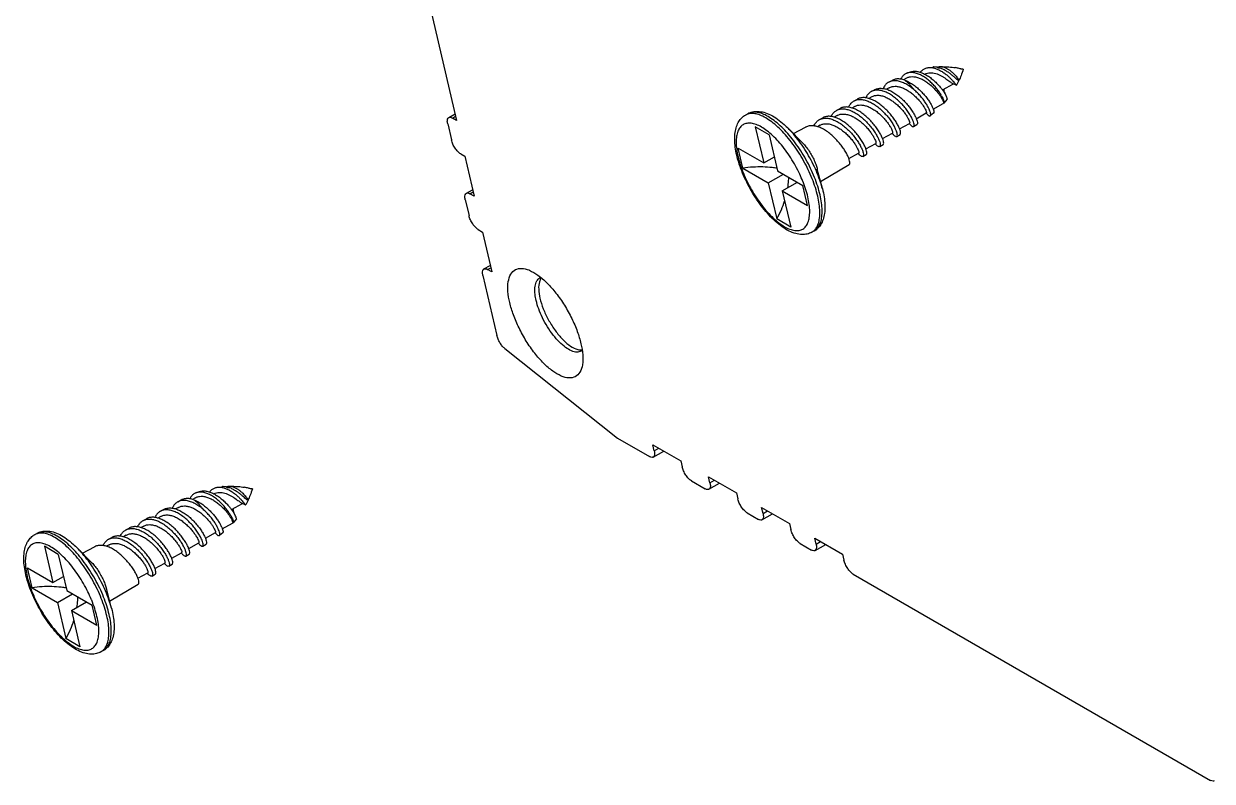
# Model space of a CAD drawing. Header units: millimetres. Extents: x 2693 to 3287, y 268 to 688.
# Drawn here: x 3000.53 to 3049.95, y 449.72 to 481.23 of the extents above; entities that cross this region are included whole.
import ezdxf

# ---------------------------------------------------------------- set-up
doc = ezdxf.new("R2010")
doc.units = ezdxf.units.MM
doc.layers.add('02___PRT_ALL_AXES', color=7, linetype='Continuous')

msp = doc.modelspace()

# ---------------------------------------------------------------- linework, layer by layer
at = {"color": 7, "linetype": 'Continuous'}
for p, q in [((3016.565, 485.653), (3018.528, 477.205)), ((3037.236, 478.968), (3037.108, 478.896)), ((3039.337, 478.914), (3039.307, 478.939)), ((3039.324, 478.925), (3039.338, 478.916)), ((3039.348, 478.906), (3039.337, 478.914)), ((3039.374, 478.943), (3039.414, 478.876)), ((3039.598, 479.336), (3039.538, 479.34)), ((3036.524, 478.565), (3036.409, 478.5)), ((3038.732, 478.475), (3038.827, 478.336)), ((3038.733, 478.476), (3039.189, 478.734)), ((3039.317, 478.672), (3039.323, 478.673)), ((3035.796, 478.19), (3035.672, 478.12)), ((3038.349, 477.678), (3038.769, 477.915)), ((3038.781, 477.929), (3038.774, 477.92)), ((3038.836, 478.32), (3038.826, 478.358)), ((3038.882, 478.24), (3038.827, 478.336)), ((3018.204, 477.326), (3018.466, 477.474)), ((3034.357, 477.412), (3034.235, 477.343)), ((3035.084, 477.787), (3034.971, 477.723)), ((3037.646, 477.279), (3038.063, 477.516)), ((3018.16, 477.059), (3018.315, 476.395)), ((3018.354, 477.306), (3018.488, 477.381)), ((3018.528, 477.205), (3018.354, 477.306)), ((3033.645, 477.009), (3033.534, 476.946)), ((3036.952, 476.851), (3037.367, 477.085)), ((3037.351, 477.076), (3037.368, 477.059)), ((3037.368, 477.059), (3037.387, 477.038)), ((3036.243, 476.449), (3036.654, 476.682)), ((3036.639, 476.673), (3036.657, 476.655)), ((3036.657, 476.655), (3036.679, 476.631)), ((3035.55, 476.02), (3035.958, 476.252)), ((3035.938, 476.24), (3035.942, 476.237)), ((3035.942, 476.237), (3035.959, 476.217)), ((3018.701, 475.813), (3018.875, 475.713)), ((3018.875, 475.713), (3019.261, 474.055)), ((3030.199, 475.686), (3030.18, 475.763)), ((3034.841, 475.619), (3035.246, 475.849)), ((3035.226, 475.837), (3035.23, 475.834)), ((3035.231, 475.832), (3035.251, 475.81)), ((3018.937, 474.176), (3019.198, 474.324)), ((3019.087, 474.155), (3019.22, 474.231)), ((3019.261, 474.055), (3019.087, 474.155)), ((3033.74, 474.373), (3033.739, 474.375)), ((3033.74, 474.373), (3033.763, 474.278)), ((3018.893, 473.908), (3019.047, 473.245)), ((3019.433, 472.663), (3019.607, 472.563)), ((3019.607, 472.563), (3019.993, 470.904)), ((3033.399, 472.611), (3033.472, 472.661)), ((3019.669, 471.026), (3019.93, 471.174)), ((3019.819, 471.005), (3019.952, 471.08)), ((3019.993, 470.904), (3019.819, 471.005)), ((3019.625, 470.758), (3020.205, 468.261)), ((3021.993, 470.653), (3022.032, 470.672)), ((3021.839, 469.717), (3021.826, 469.779)), ((3020.537, 467.716), (3025.218, 463.992)), ((3023.752, 467.631), (3023.717, 467.607)), ((3025.218, 463.992), (3026.555, 463.22)), ((3026.691, 463.716), (3027.852, 463.046)), ((3026.749, 463.467), (3026.691, 463.716)), ((3026.749, 463.467), (3026.937, 463.574)), ((3026.705, 463.199), (3027.15, 463.451)), ((3027.852, 463.046), (3027.91, 462.797)), ((3028.296, 462.215), (3028.874, 461.881)), ((3029.01, 462.377), (3030.171, 461.707)), ((3029.068, 462.128), (3029.01, 462.377)), ((3029.024, 461.861), (3029.469, 462.112)), ((3029.068, 462.128), (3029.256, 462.235)), ((3010.038, 461.878), (3009.977, 461.882)), ((3030.171, 461.707), (3030.229, 461.458)), ((3006.963, 461.107), (3006.848, 461.042)), ((3007.675, 461.51), (3007.547, 461.438)), ((3009.172, 461.018), (3009.628, 461.276)), ((3009.776, 461.456), (3009.746, 461.481)), ((3009.757, 461.214), (3009.762, 461.215)), ((3009.763, 461.467), (3009.777, 461.458)), ((3009.787, 461.448), (3009.776, 461.456)), ((3009.813, 461.485), (3009.853, 461.418)), ((3031.216, 461.103), (3032.376, 460.433)), ((3031.273, 460.855), (3031.216, 461.103)), ((3006.236, 460.732), (3006.112, 460.662)), ((3009.171, 461.018), (3009.266, 460.879)), ((3009.275, 460.862), (3009.265, 460.9)), ((3009.321, 460.782), (3009.266, 460.879)), ((3030.615, 460.876), (3031.08, 460.608)), ((3031.229, 460.587), (3031.674, 460.839)), ((3031.273, 460.855), (3031.462, 460.961)), ((3005.523, 460.329), (3005.41, 460.265)), ((3008.788, 460.22), (3009.208, 460.457)), ((3009.22, 460.471), (3009.213, 460.462)), ((3032.376, 460.433), (3032.434, 460.185)), ((3004.796, 459.954), (3004.674, 459.885)), ((3007.391, 459.393), (3007.806, 459.627)), ((3007.79, 459.618), (3007.807, 459.601)), ((3008.085, 459.822), (3008.502, 460.058)), ((3033.421, 459.83), (3034.582, 459.16)), ((3033.479, 459.581), (3033.421, 459.83)), ((3033.479, 459.581), (3033.667, 459.688)), ((3004.084, 459.551), (3003.973, 459.488)), ((3006.683, 458.992), (3007.094, 459.224)), ((3007.078, 459.215), (3007.096, 459.197)), ((3007.096, 459.197), (3007.118, 459.173)), ((3007.807, 459.601), (3007.826, 459.58)), ((3032.821, 459.603), (3033.285, 459.334)), ((3033.435, 459.314), (3033.88, 459.565)), ((3034.582, 459.16), (3034.64, 458.911)), ((3005.989, 458.563), (3006.397, 458.794)), ((3006.378, 458.782), (3006.381, 458.779)), ((3006.381, 458.779), (3006.399, 458.759)), ((3000.638, 458.228), (3000.62, 458.305)), ((3005.28, 458.161), (3005.685, 458.391)), ((3005.666, 458.379), (3005.669, 458.376)), ((3005.67, 458.374), (3005.69, 458.352)), ((3035.026, 458.329), (3049.885, 449.751)), ((3004.179, 456.915), (3004.179, 456.917)), ((3004.179, 456.915), (3004.202, 456.82)), ((3003.838, 455.153), (3003.911, 455.203))]:
    msp.add_line(p, q, dxfattribs=at)
for points in [[(3038.826, 478.358), (3038.81, 478.445), (3038.803, 478.516)], [(3039.161, 478.746), (3039.23, 478.717), (3039.317, 478.672)], [(3038.051, 477.509), (3038.082, 477.478), (3038.094, 477.465)], [(3009.6, 461.288), (3009.669, 461.259), (3009.757, 461.214)], [(3009.265, 460.9), (3009.249, 460.987), (3009.243, 461.058)], [(3008.491, 460.051), (3008.521, 460.02), (3008.533, 460.007)]]:
    msp.add_lwpolyline(points, dxfattribs=at)
for points, start_tangent, end_tangent in [([(3037.824, 479.206), (3037.87, 479.264), (3037.965, 479.343), (3038.078, 479.392), (3038.134, 479.404)], (0.560449, 0.828189), (0.989424, 0.14505)), ([(3038.134, 479.404), (3038.204, 479.409), (3038.338, 479.397), (3038.476, 479.358), (3038.617, 479.295), (3038.755, 479.213), (3038.882, 479.12), (3038.995, 479.023), (3039.095, 478.925), (3039.176, 478.837), (3039.238, 478.764)], (0.989424, 0.14505), (0.635256, -0.772302)), ([(3038.511, 479.418), (3038.381, 479.43), (3038.331, 479.428)], (-0.982152, 0.188091), (-0.995437, -0.095417)), ([(3038.51, 479.419), (3038.594, 479.442), (3038.637, 479.445)], (0.918222, 0.396066), (0.999861, 0.016653)), ([(3039.307, 478.939), (3039.291, 478.953), (3039.217, 479.017), (3039.128, 479.092), (3039.024, 479.172), (3038.905, 479.252), (3038.777, 479.324), (3038.645, 479.38), (3038.512, 479.417), (3038.511, 479.418)], (-0.758817, 0.651304), (-0.982152, 0.188091)), ([(3038.637, 479.445), (3038.697, 479.442), (3038.804, 479.417), (3038.91, 479.371), (3039.015, 479.308), (3039.113, 479.233), (3039.199, 479.155), (3039.272, 479.076), (3039.331, 479.004), (3039.374, 478.943)], (0.999861, 0.016653), (0.552312, -0.833638)), ([(3039.538, 479.338), (3039.5, 479.347), (3039.432, 479.365), (3039.355, 479.386), (3039.275, 479.402)], (-0.983169, 0.182697), (-0.988026, 0.154285)), ([(3037.165, 478.881), (3036.999, 478.924), (3036.843, 478.931), (3036.699, 478.9), (3036.641, 478.873)], (-0.942685, 0.333684), (-0.87943, -0.476028)), ([(3037.251, 479.169), (3037.199, 479.144), (3037.092, 479.062), (3037.007, 478.946), (3036.996, 478.925)], (-0.931243, -0.364398), (-0.450949, -0.89255)), ([(3037.165, 478.881), (3037.328, 478.809), (3037.492, 478.711), (3037.653, 478.59), (3037.805, 478.454), (3037.945, 478.307), (3038.07, 478.156), (3038.176, 478.007), (3038.261, 477.868), (3038.323, 477.745), (3038.363, 477.642), (3038.38, 477.565), (3038.376, 477.518), (3038.368, 477.508)], (0.942685, -0.333684), (-0.795122, -0.60645)), ([(3037.165, 478.881), (3037.262, 478.806), (3037.359, 478.715), (3037.456, 478.607), (3037.549, 478.487)], (0.826377, -0.563118), (0.58545, -0.810709)), ([(3037.236, 478.968), (3037.276, 478.988), (3037.402, 479.024), (3037.542, 479.026), (3037.692, 478.996), (3037.847, 478.937), (3038.002, 478.852), (3038.153, 478.747), (3038.295, 478.627), (3038.423, 478.499), (3038.535, 478.369), (3038.628, 478.245), (3038.7, 478.134), (3038.749, 478.04), (3038.775, 477.971), (3038.781, 477.929)], (0.870017, 0.493022), (-0.427559, -0.903987)), ([(3038.7, 478.227), (3038.619, 478.36), (3038.516, 478.502), (3038.393, 478.647), (3038.254, 478.789), (3038.103, 478.919), (3037.943, 479.03), (3037.781, 479.118), (3037.62, 479.176), (3037.467, 479.201), (3037.325, 479.191), (3037.251, 479.169)], (-0.487231, 0.873273), (-0.931243, -0.364398)), ([(3037.406, 479.226), (3037.456, 479.24), (3037.597, 479.253), (3037.75, 479.23), (3037.91, 479.175), (3038.072, 479.092), (3038.231, 478.985), (3038.382, 478.862), (3038.52, 478.727), (3038.642, 478.59), (3038.732, 478.475)], (0.945029, 0.326988), (0.592446, -0.80561)), ([(3038.001, 479.133), (3038.059, 479.16), (3038.165, 479.187), (3038.278, 479.19), (3038.394, 479.173), (3038.511, 479.138), (3038.625, 479.091), (3038.733, 479.034), (3038.832, 478.973), (3038.921, 478.912), (3038.998, 478.856), (3039.063, 478.808), (3039.116, 478.771), (3039.157, 478.748), (3039.161, 478.746)], (0.870454, 0.49225), (0.92182, -0.387619)), ([(3039.338, 478.916), (3039.379, 478.89), (3039.414, 478.876)], (0.826289, -0.563246), (0.975797, -0.21868)), ([(3039.414, 478.876), (3039.397, 478.876), (3039.375, 478.887), (3039.348, 478.906)], (-0.964245, -0.265011), (-0.793056, 0.609149)), ([(3039.598, 479.336), (3039.556, 479.335), (3039.538, 479.338)], (-0.982318, -0.18722), (-0.983169, 0.182697)), ([(3035.776, 478.406), (3035.683, 478.34), (3035.588, 478.225), (3035.545, 478.146)], (-0.879231, -0.476396), (-0.415498, -0.909594)), ([(3037.533, 476.953), (3037.543, 476.961), (3037.556, 477.01), (3037.543, 477.092), (3037.505, 477.204), (3037.441, 477.34), (3037.352, 477.493), (3037.238, 477.656), (3037.104, 477.821), (3036.952, 477.981), (3036.787, 478.128), (3036.613, 478.255), (3036.437, 478.357), (3036.262, 478.427), (3036.095, 478.462), (3035.94, 478.46), (3035.801, 478.419), (3035.776, 478.406)], (0.894738, 0.446592), (-0.879231, -0.476396)), ([(3035.919, 478.483), (3035.929, 478.488), (3036.061, 478.533), (3036.21, 478.541), (3036.372, 478.514), (3036.541, 478.452), (3036.713, 478.36), (3036.883, 478.242), (3037.046, 478.104), (3037.198, 477.951), (3037.335, 477.791), (3037.453, 477.631), (3037.549, 477.478), (3037.622, 477.339), (3037.67, 477.22), (3037.693, 477.126), (3037.692, 477.062), (3037.674, 477.035)], (0.87943, 0.476028), (-0.819654, -0.572858)), ([(3036.501, 478.798), (3036.44, 478.759), (3036.339, 478.655), (3036.268, 478.532)], (-0.879691, -0.475547), (-0.405929, -0.913905)), ([(3037.549, 478.487), (3037.38, 478.618), (3037.205, 478.725), (3037.032, 478.803), (3036.864, 478.848), (3036.706, 478.856), (3036.564, 478.826), (3036.501, 478.798)], (-0.760996, 0.648756), (-0.879691, -0.475547)), ([(3036.524, 478.565), (3036.639, 478.611), (3036.773, 478.626), (3036.919, 478.609), (3037.071, 478.562), (3037.226, 478.487), (3037.378, 478.39), (3037.524, 478.276), (3037.658, 478.151), (3037.777, 478.022), (3037.878, 477.896), (3037.958, 477.778), (3038.017, 477.677), (3038.054, 477.596), (3038.069, 477.541), (3038.064, 477.516), (3038.063, 477.516)], (0.87047, 0.492222), (-0.917769, -0.397114)), ([(3038.227, 477.396), (3038.238, 477.407), (3038.246, 477.457), (3038.232, 477.535), (3038.196, 477.639), (3038.138, 477.762), (3038.057, 477.901), (3037.955, 478.05), (3037.835, 478.201), (3037.698, 478.349), (3037.549, 478.487)], (0.80505, 0.593207), (-0.760996, 0.648756)), ([(3039.238, 478.764), (3039.283, 478.708), (3039.311, 478.677), (3039.318, 478.673)], (0.635256, -0.772302), (0.936008, -0.351978)), ([(3034.828, 477.756), (3034.867, 477.829), (3034.958, 477.944), (3035.062, 478.02)], (0.411099, 0.911591), (0.879368, 0.476142)), ([(3035.062, 478.02), (3035.071, 478.025), (3035.207, 478.07), (3035.359, 478.078), (3035.522, 478.049), (3035.692, 477.986), (3035.868, 477.891), (3036.042, 477.768), (3036.206, 477.628), (3036.359, 477.473), (3036.499, 477.308), (3036.619, 477.143), (3036.714, 476.988)], (0.879368, 0.476142), (0.49179, -0.870714)), ([(3036.851, 477.067), (3036.754, 477.223), (3036.636, 477.386), (3036.497, 477.549), (3036.343, 477.705), (3036.178, 477.846), (3036.006, 477.967), (3035.832, 478.061), (3035.66, 478.124), (3035.497, 478.153), (3035.346, 478.146), (3035.212, 478.101), (3035.201, 478.095)], (-0.492524, 0.870299), (-0.879406, -0.476073)), ([(3035.796, 478.19), (3035.818, 478.202), (3035.945, 478.243), (3036.086, 478.25), (3036.239, 478.223), (3036.397, 478.165), (3036.557, 478.08), (3036.712, 477.972), (3036.859, 477.849), (3036.994, 477.715), (3037.111, 477.58), (3037.209, 477.449), (3037.285, 477.329), (3037.338, 477.228), (3037.367, 477.151), (3037.374, 477.101), (3037.365, 477.086)], (0.869894, 0.493238), (-0.746242, -0.665675)), ([(3038.7, 478.227), (3038.75, 478.13), (3038.784, 478.046), (3038.801, 477.981), (3038.803, 477.937), (3038.796, 477.92)], (0.487231, -0.873273), (-0.644658, -0.764471)), ([(3038.796, 477.92), (3038.791, 477.916), (3038.774, 477.915)], (-0.644658, -0.764471), (-0.973463, 0.228843)), ([(3038.935, 478.084), (3038.936, 478.106), (3038.92, 478.157), (3038.884, 478.236), (3038.882, 478.24)], (0.661153, 0.750251), (-0.454041, 0.890981)), ([(3030.18, 475.763), (3030.119, 476.094), (3030.095, 476.41), (3030.112, 476.702), (3030.172, 476.957), (3030.27, 477.163), (3030.395, 477.318), (3030.545, 477.43)], (-0.226388, 0.974037), (0.870327, 0.492475)), ([(3030.644, 477.472), (3030.545, 477.43)], (-0.955873, -0.293779), (-0.870882, -0.491491)), ([(3030.641, 477.484), (3030.832, 477.56), (3031.054, 477.582), (3031.31, 477.543), (3031.588, 477.434), (3031.872, 477.262), (3032.151, 477.038), (3032.328, 476.869)], (0.870327, 0.492475), (0.701582, -0.712588)), ([(3033.645, 474.109), (3033.547, 474.466), (3033.414, 474.835), (3033.25, 475.209), (3033.059, 475.58), (3032.844, 475.938), (3032.612, 476.277), (3032.365, 476.588), (3032.112, 476.865), (3031.856, 477.102), (3031.604, 477.292), (3031.361, 477.432), (3031.132, 477.519), (3030.924, 477.551), (3030.74, 477.527), (3030.641, 477.484)], (-0.226388, 0.974037), (-0.870882, -0.491491)), ([(3033.549, 474.055), (3033.45, 474.411), (3033.318, 474.78), (3033.154, 475.155), (3032.962, 475.525), (3032.748, 475.884), (3032.515, 476.223), (3032.269, 476.534), (3032.015, 476.811), (3031.759, 477.047), (3031.507, 477.237), (3031.264, 477.378), (3031.036, 477.465), (3030.828, 477.496), (3030.644, 477.472)], (-0.226388, 0.974037), (-0.955873, -0.293779)), ([(3034.105, 477.369), (3034.14, 477.435), (3034.232, 477.551), (3034.336, 477.628)], (0.420099, 0.907478), (0.879346, 0.476182)), ([(3034.336, 477.628), (3034.346, 477.633), (3034.483, 477.679), (3034.638, 477.686), (3034.802, 477.656), (3034.974, 477.592), (3035.152, 477.494), (3035.328, 477.37), (3035.494, 477.227), (3035.648, 477.069), (3035.789, 476.902), (3035.91, 476.734), (3036.006, 476.577)], (0.879346, 0.476182), (0.488031, -0.872827)), ([(3034.357, 477.412), (3034.36, 477.414), (3034.487, 477.461), (3034.63, 477.473), (3034.784, 477.449), (3034.946, 477.393), (3035.11, 477.308), (3035.27, 477.199), (3035.423, 477.072), (3035.563, 476.934), (3035.686, 476.792), (3035.789, 476.654), (3035.869, 476.527), (3035.926, 476.418), (3035.959, 476.332), (3035.968, 476.275), (3035.958, 476.252)], (0.870206, 0.492688), (-0.786576, -0.617493)), ([(3036.146, 476.658), (3036.049, 476.815), (3035.929, 476.982), (3035.788, 477.149), (3035.634, 477.306), (3035.468, 477.449), (3035.292, 477.573), (3035.115, 477.67), (3034.943, 477.734), (3034.779, 477.763), (3034.625, 477.756), (3034.489, 477.71), (3034.479, 477.705)], (-0.488764, 0.872416), (-0.879363, -0.476151)), ([(3035.084, 477.787), (3035.202, 477.834), (3035.34, 477.848), (3035.489, 477.829), (3035.646, 477.779), (3035.804, 477.701), (3035.961, 477.599), (3036.11, 477.48), (3036.247, 477.349), (3036.369, 477.214), (3036.472, 477.082), (3036.553, 476.959), (3036.613, 476.852), (3036.649, 476.768), (3036.662, 476.71), (3036.655, 476.683), (3036.654, 476.682)], (0.870468, 0.492224), (-0.907379, -0.420314)), ([(3038.094, 477.465), (3038.11, 477.448), (3038.167, 477.402), (3038.211, 477.388), (3038.227, 477.396)], (0.679958, -0.733251), (0.80505, 0.593207)), ([(3018.16, 477.059), (3018.146, 477.204), (3018.177, 477.303), (3018.205, 477.325)], (-0.226388, 0.974037), (0.877852, 0.478932)), ([(3018.205, 477.325), (3018.251, 477.338), (3018.354, 477.306)], (0.877852, 0.478932), (0.866025, -0.5)), ([(3032.899, 474.746), (3032.761, 475.053), (3032.577, 475.399), (3032.372, 475.731), (3032.15, 476.043), (3031.916, 476.325), (3031.677, 476.571), (3031.437, 476.774), (3031.205, 476.931), (3030.983, 477.037), (3030.78, 477.088), (3030.598, 477.085), (3030.444, 477.028), (3030.32, 476.916), (3030.229, 476.754), (3030.175, 476.546), (3030.157, 476.295), (3030.178, 476.01), (3030.235, 475.696)], (-0.384715, 0.923036), (0.226388, -0.974037)), ([(3034.74, 475.841), (3034.642, 476.004), (3034.519, 476.176), (3034.376, 476.349), (3034.219, 476.511), (3034.05, 476.658), (3033.87, 476.787), (3033.689, 476.887), (3033.514, 476.954), (3033.346, 476.985), (3033.189, 476.979), (3033.05, 476.932), (3033.039, 476.927)], (-0.481558, 0.876414), (-0.879336, -0.476203)), ([(3033.388, 476.979), (3033.424, 477.047), (3033.517, 477.165), (3033.622, 477.242)], (0.415601, 0.909547), (0.879341, 0.476193)), ([(3033.622, 477.242), (3033.632, 477.247), (3033.771, 477.293), (3033.926, 477.3), (3034.092, 477.269), (3034.266, 477.204), (3034.446, 477.105), (3034.624, 476.978), (3034.791, 476.833), (3034.947, 476.673), (3035.089, 476.502), (3035.211, 476.332), (3035.309, 476.172)], (0.879341, 0.476193), (0.484427, -0.874832)), ([(3033.645, 477.009), (3033.765, 477.056), (3033.906, 477.07), (3034.059, 477.05), (3034.22, 476.996), (3034.383, 476.914), (3034.543, 476.808), (3034.696, 476.683), (3034.836, 476.546), (3034.961, 476.406), (3035.066, 476.267), (3035.149, 476.139), (3035.208, 476.028), (3035.244, 475.939), (3035.256, 475.878), (3035.247, 475.849), (3035.246, 475.849)], (0.870466, 0.492229), (-0.899526, -0.436867)), ([(3035.445, 476.251), (3035.347, 476.411), (3035.225, 476.581), (3035.084, 476.75), (3034.93, 476.908), (3034.761, 477.054), (3034.584, 477.181), (3034.405, 477.279), (3034.233, 477.344), (3034.066, 477.375), (3033.91, 477.369), (3033.772, 477.323), (3033.761, 477.317)], (-0.485123, 0.874446), (-0.879328, -0.476217)), ([(3036.835, 476.539), (3036.853, 476.563), (3036.857, 476.626), (3036.835, 476.722), (3036.788, 476.844), (3036.714, 476.988)], (0.815927, 0.578155), (-0.49179, 0.870714)), ([(3036.971, 476.62), (3036.989, 476.644), (3036.993, 476.708), (3036.971, 476.802), (3036.924, 476.924), (3036.851, 477.067)], (0.81475, 0.579813), (-0.492524, 0.870299)), ([(3037.387, 477.038), (3037.456, 476.974), (3037.509, 476.948), (3037.533, 476.953)], (0.674482, -0.738291), (0.894738, 0.446592)), ([(3033.739, 474.375), (3033.664, 474.633), (3033.53, 475), (3033.364, 475.371), (3033.17, 475.737), (3032.953, 476.089), (3032.718, 476.418), (3032.471, 476.716), (3032.328, 476.869)], (-0.249977, 0.968252), (-0.701647, 0.712525)), ([(3036.006, 476.577), (3036.078, 476.434), (3036.126, 476.309), (3036.148, 476.212), (3036.145, 476.147), (3036.125, 476.119)], (0.488031, -0.872827), (-0.822692, -0.568488)), ([(3036.265, 476.202), (3036.285, 476.23), (3036.288, 476.295), (3036.266, 476.392), (3036.218, 476.516), (3036.146, 476.658)], (0.82384, 0.566823), (-0.488764, 0.872416)), ([(3036.679, 476.631), (3036.716, 476.592), (3036.779, 476.545), (3036.826, 476.535), (3036.835, 476.539)], (0.665646, -0.746268), (0.815927, 0.578155)), ([(3018.701, 475.813), (3018.583, 475.909), (3018.468, 476.053), (3018.374, 476.224), (3018.315, 476.395)], (-0.866025, 0.5), (-0.226388, 0.974037)), ([(3035.309, 476.172), (3035.381, 476.026), (3035.429, 475.9), (3035.451, 475.801), (3035.447, 475.734), (3035.426, 475.705)], (0.484427, -0.874832), (-0.825567, -0.564305)), ([(3035.563, 475.786), (3035.583, 475.814), (3035.587, 475.881), (3035.565, 475.98), (3035.518, 476.105), (3035.445, 476.251)], (0.824433, 0.56596), (-0.485123, 0.874446)), ([(3036.125, 476.119), (3036.12, 476.116), (3036.073, 476.121), (3036.011, 476.165), (3035.959, 476.217)], (-0.822692, -0.568488), (-0.664813, 0.74701)), ([(3033.303, 472.556), (3033.112, 472.481), (3032.89, 472.458), (3032.634, 472.497), (3032.355, 472.606), (3032.072, 472.778), (3031.793, 473.002), (3031.522, 473.269), (3031.264, 473.573), (3031.02, 473.906), (3030.797, 474.262), (3030.597, 474.633), (3030.425, 475.011), (3030.285, 475.39), (3030.199, 475.686)], (-0.870327, -0.492475), (-0.244962, 0.969533)), ([(3030.235, 475.696), (3030.328, 475.362), (3030.455, 475.015), (3030.612, 474.664), (3030.795, 474.318), (3031.001, 473.986), (3031.223, 473.674), (3031.457, 473.392), (3031.696, 473.146), (3031.935, 472.942), (3032.168, 472.786), (3032.389, 472.68), (3032.593, 472.628), (3032.774, 472.632), (3032.929, 472.689), (3033.053, 472.801), (3033.143, 472.963), (3033.198, 473.171), (3033.215, 473.422), (3033.195, 473.707), (3033.137, 474.021)], (0.226388, -0.974037), (-0.226388, 0.974037)), ([(3034.857, 475.368), (3034.878, 475.398), (3034.882, 475.465), (3034.861, 475.566), (3034.813, 475.694), (3034.74, 475.841)], (0.826956, 0.562267), (-0.481558, 0.876414)), ([(3035.426, 475.705), (3035.421, 475.702), (3035.374, 475.707), (3035.309, 475.751), (3035.251, 475.81)], (-0.825567, -0.564305), (-0.662179, 0.749345)), ([(3033.137, 474.021), (3033.044, 474.355), (3032.918, 474.702), (3032.899, 474.746)], (-0.226388, 0.974037), (-0.384715, 0.923036)), ([(3018.893, 473.908), (3018.878, 474.054), (3018.91, 474.152), (3018.937, 474.174)], (-0.226388, 0.974037), (0.877852, 0.478932)), ([(3018.937, 474.174), (3018.983, 474.188), (3019.087, 474.155)], (0.877852, 0.478932), (0.866025, -0.5)), ([(3033.39, 472.619), (3033.482, 472.726), (3033.57, 472.91), (3033.622, 473.14), (3033.636, 473.412), (3033.611, 473.719), (3033.549, 474.055)], (0.743479, 0.668759), (-0.226388, 0.974037)), ([(3033.763, 474.278), (3033.825, 473.946), (3033.849, 473.631), (3033.832, 473.338), (3033.772, 473.083), (3033.674, 472.877), (3033.549, 472.722), (3033.399, 472.61)], (0.226388, -0.974037), (-0.870327, -0.492475)), ([(3033.472, 472.661), (3033.578, 472.781), (3033.667, 472.965), (3033.718, 473.195), (3033.732, 473.467), (3033.707, 473.774), (3033.645, 474.109)], (0.768215, 0.640192), (-0.226388, 0.974037)), ([(3019.433, 472.663), (3019.315, 472.759), (3019.2, 472.903), (3019.106, 473.074), (3019.047, 473.245)], (-0.866025, 0.5), (-0.226388, 0.974037)), ([(3033.302, 472.556), (3033.359, 472.593), (3033.39, 472.619)], (0.870882, 0.491491), (0.743479, 0.668759)), ([(3019.625, 470.758), (3019.61, 470.904), (3019.642, 471.002), (3019.67, 471.024)], (-0.226388, 0.974037), (0.877852, 0.478932)), ([(3019.67, 471.024), (3019.715, 471.038), (3019.819, 471.005)], (0.877852, 0.478932), (0.866025, -0.5)), ([(3020.742, 469.627), (3020.668, 470.093), (3020.681, 470.5), (3020.787, 470.811), (3020.979, 470.998), (3021.242, 471.052), (3021.53, 470.985)], (-0.226388, 0.974037), (0.928372, -0.371653)), ([(3021.53, 470.985), (3021.56, 470.972), (3021.915, 470.766), (3022.289, 470.444), (3022.663, 470.02), (3023.015, 469.517), (3023.318, 468.969), (3023.55, 468.425), (3023.702, 467.918)], (0.928372, -0.371653), (0.226388, -0.974037)), ([(3021.826, 469.779), (3021.789, 470.037), (3021.798, 470.316), (3021.87, 470.53), (3021.993, 470.653)], (-0.201618, 0.979464), (0.868028, 0.496515)), ([(3023.762, 467.04), (3023.657, 466.733), (3023.466, 466.546), (3023.202, 466.493), (3022.885, 466.572), (3022.53, 466.778), (3022.155, 467.1), (3021.781, 467.524), (3021.429, 468.028), (3021.126, 468.576), (3020.894, 469.119), (3020.742, 469.627)], (-0.160603, -0.987019), (-0.226388, 0.974037)), ([(3023.717, 467.607), (3023.708, 467.603), (3023.528, 467.566), (3023.31, 467.62), (3023.066, 467.762), (3022.81, 467.982), (3022.553, 468.273), (3022.311, 468.618), (3022.103, 468.994), (3021.944, 469.367), (3021.839, 469.717)], (-0.868146, -0.49631), (-0.226388, 0.974037)), ([(3020.537, 467.716), (3020.431, 467.821), (3020.334, 467.957), (3020.255, 468.11), (3020.205, 468.261)], (-0.78253, 0.622613), (-0.226388, 0.974037)), ([(3023.702, 467.918), (3023.776, 467.452), (3023.763, 467.045), (3023.762, 467.04)], (0.226388, -0.974037), (-0.160603, -0.987019)), ([(3026.704, 463.201), (3026.659, 463.187), (3026.555, 463.22)], (-0.877852, -0.478932), (-0.866025, 0.5)), ([(3026.749, 463.467), (3026.764, 463.321), (3026.732, 463.223), (3026.704, 463.201)], (0.226388, -0.974037), (-0.877852, -0.478932)), ([(3028.296, 462.215), (3028.178, 462.31), (3028.063, 462.455), (3027.969, 462.625), (3027.91, 462.797)], (-0.866025, 0.5), (-0.226388, 0.974037)), ([(3029.068, 462.128), (3029.083, 461.982), (3029.051, 461.884), (3029.023, 461.862)], (0.226388, -0.974037), (-0.877852, -0.478932)), ([(3007.69, 461.711), (3007.638, 461.686), (3007.531, 461.604), (3007.447, 461.488), (3007.435, 461.467)], (-0.931243, -0.364398), (-0.450949, -0.89255)), ([(3009.139, 460.769), (3009.058, 460.902), (3008.955, 461.044), (3008.832, 461.19), (3008.693, 461.331), (3008.542, 461.461), (3008.383, 461.572), (3008.22, 461.66), (3008.06, 461.718), (3007.906, 461.743), (3007.764, 461.733), (3007.69, 461.711)], (-0.487231, 0.873273), (-0.931243, -0.364398)), ([(3007.845, 461.768), (3007.895, 461.782), (3008.036, 461.795), (3008.189, 461.772), (3008.349, 461.717), (3008.511, 461.634), (3008.67, 461.527), (3008.821, 461.404), (3008.96, 461.269), (3009.082, 461.132), (3009.171, 461.018)], (0.945029, 0.326988), (0.592446, -0.80561)), ([(3008.263, 461.748), (3008.309, 461.806), (3008.404, 461.885), (3008.517, 461.934), (3008.574, 461.946)], (0.560449, 0.828189), (0.989424, 0.14505)), ([(3008.44, 461.675), (3008.498, 461.702), (3008.604, 461.729), (3008.717, 461.732), (3008.834, 461.715), (3008.951, 461.681), (3009.064, 461.633), (3009.172, 461.576), (3009.271, 461.515), (3009.36, 461.454), (3009.437, 461.398), (3009.502, 461.35), (3009.555, 461.313), (3009.596, 461.29), (3009.6, 461.288)], (0.870454, 0.49225), (0.92182, -0.387619)), ([(3008.574, 461.946), (3008.643, 461.951), (3008.777, 461.939), (3008.915, 461.9), (3009.057, 461.837), (3009.194, 461.755), (3009.321, 461.662), (3009.434, 461.565), (3009.534, 461.467), (3009.615, 461.379), (3009.677, 461.306)], (0.989424, 0.14505), (0.635256, -0.772302)), ([(3008.95, 461.96), (3008.82, 461.972), (3008.77, 461.97)], (-0.982152, 0.188091), (-0.995437, -0.095417)), ([(3008.949, 461.961), (3009.033, 461.984), (3009.076, 461.987)], (0.918222, 0.396066), (0.999861, 0.016653)), ([(3009.746, 461.481), (3009.73, 461.495), (3009.657, 461.559), (3009.567, 461.634), (3009.463, 461.714), (3009.344, 461.794), (3009.216, 461.866), (3009.084, 461.923), (3008.951, 461.959), (3008.95, 461.96)], (-0.758817, 0.651304), (-0.982152, 0.188091)), ([(3009.076, 461.987), (3009.136, 461.984), (3009.243, 461.959), (3009.349, 461.913), (3009.454, 461.85), (3009.552, 461.775), (3009.638, 461.697), (3009.711, 461.618), (3009.77, 461.546), (3009.813, 461.485)], (0.999861, 0.016653), (0.552312, -0.833638)), ([(3009.977, 461.88), (3009.939, 461.889), (3009.871, 461.908), (3009.795, 461.928), (3009.715, 461.944)], (-0.983169, 0.182697), (-0.988026, 0.154285)), ([(3010.038, 461.878), (3009.995, 461.877), (3009.977, 461.88)], (-0.982318, -0.18722), (-0.983169, 0.182697)), ([(3029.023, 461.862), (3028.978, 461.849), (3028.874, 461.881)], (-0.877852, -0.478932), (-0.866025, 0.5)), ([(3006.358, 461.025), (3006.368, 461.031), (3006.501, 461.075), (3006.649, 461.083), (3006.811, 461.056), (3006.98, 460.994), (3007.152, 460.902), (3007.322, 460.784), (3007.485, 460.646), (3007.638, 460.493), (3007.774, 460.333), (3007.892, 460.173), (3007.989, 460.02), (3008.061, 459.881), (3008.109, 459.762), (3008.132, 459.668), (3008.131, 459.604), (3008.113, 459.577)], (0.87943, 0.476028), (-0.819654, -0.572858)), ([(3006.941, 461.34), (3006.88, 461.301), (3006.779, 461.198), (3006.707, 461.074)], (-0.879691, -0.475547), (-0.405929, -0.913905)), ([(3007.988, 461.029), (3007.819, 461.16), (3007.645, 461.267), (3007.471, 461.345), (3007.303, 461.39), (3007.145, 461.398), (3007.003, 461.368), (3006.941, 461.34)], (-0.760996, 0.648756), (-0.879691, -0.475547)), ([(3006.963, 461.107), (3007.078, 461.153), (3007.212, 461.168), (3007.358, 461.151), (3007.511, 461.104), (3007.665, 461.029), (3007.818, 460.932), (3007.963, 460.818), (3008.097, 460.693), (3008.216, 460.564), (3008.317, 460.438), (3008.398, 460.32), (3008.456, 460.219), (3008.493, 460.138), (3008.508, 460.084), (3008.503, 460.058), (3008.502, 460.058)], (0.87047, 0.492222), (-0.917769, -0.397114)), ([(3007.604, 461.423), (3007.438, 461.466), (3007.282, 461.473), (3007.138, 461.442), (3007.08, 461.415)], (-0.942685, 0.333684), (-0.87943, -0.476028)), ([(3007.604, 461.423), (3007.768, 461.351), (3007.932, 461.253), (3008.092, 461.132), (3008.244, 460.996), (3008.384, 460.849), (3008.509, 460.698), (3008.615, 460.549), (3008.7, 460.41), (3008.762, 460.287), (3008.802, 460.184), (3008.819, 460.107), (3008.815, 460.06), (3008.807, 460.05)], (0.942685, -0.333684), (-0.795122, -0.60645)), ([(3007.604, 461.423), (3007.701, 461.348), (3007.798, 461.257), (3007.895, 461.149), (3007.988, 461.029)], (0.826377, -0.563118), (0.58545, -0.810709)), ([(3007.675, 461.51), (3007.715, 461.53), (3007.842, 461.566), (3007.982, 461.568), (3008.131, 461.538), (3008.286, 461.479), (3008.441, 461.394), (3008.592, 461.289), (3008.734, 461.169), (3008.863, 461.041), (3008.975, 460.911), (3009.067, 460.787), (3009.139, 460.676), (3009.188, 460.582), (3009.215, 460.513), (3009.22, 460.471)], (0.870017, 0.493022), (-0.427559, -0.903987)), ([(3009.677, 461.306), (3009.722, 461.25), (3009.75, 461.219), (3009.757, 461.215)], (0.635256, -0.772302), (0.936008, -0.351978)), ([(3009.777, 461.458), (3009.818, 461.432), (3009.853, 461.418)], (0.826289, -0.563246), (0.975797, -0.21868)), ([(3009.853, 461.418), (3009.836, 461.419), (3009.814, 461.429), (3009.787, 461.448)], (-0.964245, -0.265011), (-0.793056, 0.609149)), ([(3030.615, 460.876), (3030.497, 460.972), (3030.382, 461.116), (3030.288, 461.287), (3030.229, 461.458)], (-0.866025, 0.5), (-0.226388, 0.974037)), ([(3005.501, 460.562), (3005.51, 460.567), (3005.646, 460.612), (3005.798, 460.62), (3005.961, 460.591), (3006.131, 460.528), (3006.307, 460.433), (3006.481, 460.311), (3006.645, 460.17), (3006.798, 460.015), (3006.938, 459.85), (3007.058, 459.685), (3007.154, 459.53)], (0.879368, 0.476142), (0.49179, -0.870714)), ([(3007.29, 459.609), (3007.193, 459.765), (3007.075, 459.928), (3006.936, 460.091), (3006.782, 460.247), (3006.617, 460.388), (3006.445, 460.509), (3006.271, 460.603), (3006.1, 460.666), (3005.936, 460.695), (3005.785, 460.688), (3005.651, 460.643), (3005.64, 460.637)], (-0.492524, 0.870299), (-0.879406, -0.476073)), ([(3006.215, 460.948), (3006.122, 460.882), (3006.027, 460.767), (3005.984, 460.688)], (-0.879231, -0.476396), (-0.415498, -0.909594)), ([(3007.972, 459.495), (3007.982, 459.503), (3007.995, 459.552), (3007.983, 459.634), (3007.945, 459.746), (3007.88, 459.882), (3007.791, 460.035), (3007.677, 460.198), (3007.543, 460.363), (3007.391, 460.523), (3007.226, 460.67), (3007.053, 460.797), (3006.876, 460.899), (3006.701, 460.969), (3006.534, 461.004), (3006.379, 461.002), (3006.24, 460.961), (3006.215, 460.948)], (0.894738, 0.446592), (-0.879231, -0.476396)), ([(3006.236, 460.732), (3006.257, 460.744), (3006.384, 460.785), (3006.526, 460.792), (3006.678, 460.765), (3006.836, 460.707), (3006.996, 460.622), (3007.151, 460.514), (3007.299, 460.391), (3007.433, 460.258), (3007.55, 460.122), (3007.648, 459.991), (3007.724, 459.871), (3007.777, 459.77), (3007.806, 459.693), (3007.814, 459.643), (3007.805, 459.628)], (0.869894, 0.493238), (-0.746242, -0.665675)), ([(3008.666, 459.938), (3008.677, 459.949), (3008.685, 459.999), (3008.671, 460.077), (3008.635, 460.181), (3008.577, 460.304), (3008.496, 460.443), (3008.394, 460.592), (3008.274, 460.743), (3008.137, 460.891), (3007.988, 461.029)], (0.80505, 0.593207), (-0.760996, 0.648756)), ([(3009.139, 460.769), (3009.189, 460.672), (3009.223, 460.588), (3009.241, 460.523), (3009.242, 460.479), (3009.235, 460.462)], (0.487231, -0.873273), (-0.644658, -0.764471)), ([(3009.374, 460.627), (3009.375, 460.648), (3009.36, 460.699), (3009.323, 460.778), (3009.321, 460.782)], (0.661153, 0.750251), (-0.454041, 0.890981)), ([(3031.229, 460.589), (3031.183, 460.575), (3031.08, 460.608)], (-0.877852, -0.478932), (-0.866025, 0.5)), ([(3031.273, 460.855), (3031.288, 460.709), (3031.257, 460.611), (3031.229, 460.589)], (0.226388, -0.974037), (-0.877852, -0.478932)), ([(3001.08, 460.026), (3001.271, 460.102), (3001.493, 460.125), (3001.749, 460.085), (3002.027, 459.976), (3002.311, 459.804), (3002.59, 459.58), (3002.767, 459.411)], (0.870327, 0.492475), (0.701582, -0.712588)), ([(3004.544, 459.911), (3004.579, 459.977), (3004.671, 460.093), (3004.775, 460.17)], (0.420099, 0.907478), (0.879346, 0.476182)), ([(3004.775, 460.17), (3004.785, 460.175), (3004.923, 460.221), (3005.077, 460.228), (3005.241, 460.198), (3005.413, 460.134), (3005.591, 460.036), (3005.767, 459.912), (3005.933, 459.769), (3006.087, 459.612), (3006.228, 459.444), (3006.349, 459.276), (3006.445, 459.119)], (0.879346, 0.476182), (0.488031, -0.872827)), ([(3006.585, 459.2), (3006.489, 459.357), (3006.368, 459.524), (3006.227, 459.691), (3006.073, 459.848), (3005.907, 459.991), (3005.731, 460.115), (3005.554, 460.212), (3005.382, 460.276), (3005.219, 460.305), (3005.065, 460.298), (3004.928, 460.252), (3004.918, 460.247)], (-0.488764, 0.872416), (-0.879363, -0.476151)), ([(3005.268, 460.298), (3005.306, 460.371), (3005.397, 460.486), (3005.501, 460.562)], (0.411099, 0.911591), (0.879368, 0.476142)), ([(3005.523, 460.329), (3005.641, 460.376), (3005.779, 460.39), (3005.928, 460.371), (3006.085, 460.321), (3006.244, 460.243), (3006.4, 460.141), (3006.549, 460.022), (3006.686, 459.891), (3006.808, 459.756), (3006.911, 459.624), (3006.993, 459.501), (3007.052, 459.394), (3007.088, 459.31), (3007.102, 459.252), (3007.094, 459.225), (3007.094, 459.224)], (0.870468, 0.492224), (-0.907379, -0.420314)), ([(3009.235, 460.462), (3009.23, 460.458), (3009.214, 460.457)], (-0.644658, -0.764471), (-0.973463, 0.228843)), ([(3032.821, 459.603), (3032.702, 459.698), (3032.587, 459.842), (3032.493, 460.013), (3032.434, 460.185)], (-0.866025, 0.5), (-0.226388, 0.974037)), ([(3000.62, 458.305), (3000.558, 458.636), (3000.534, 458.952), (3000.551, 459.244), (3000.611, 459.499), (3000.709, 459.705), (3000.834, 459.86), (3000.984, 459.972)], (-0.226388, 0.974037), (0.870327, 0.492475)), ([(3003.338, 457.288), (3003.2, 457.595), (3003.016, 457.941), (3002.811, 458.273), (3002.589, 458.585), (3002.355, 458.867), (3002.116, 459.113), (3001.877, 459.316), (3001.644, 459.473), (3001.423, 459.579), (3001.219, 459.63), (3001.037, 459.627), (3000.883, 459.57), (3000.759, 459.458), (3000.668, 459.296), (3000.614, 459.088), (3000.597, 458.837), (3000.617, 458.552), (3000.674, 458.238)], (-0.384715, 0.923036), (0.226388, -0.974037)), ([(3001.083, 460.014), (3000.984, 459.972)], (-0.955873, -0.293779), (-0.870882, -0.491491)), ([(3004.084, 456.651), (3003.986, 457.008), (3003.853, 457.377), (3003.689, 457.751), (3003.498, 458.122), (3003.284, 458.48), (3003.051, 458.819), (3002.805, 459.131), (3002.551, 459.407), (3002.295, 459.644), (3002.043, 459.834), (3001.8, 459.974), (3001.572, 460.061), (3001.363, 460.093), (3001.179, 460.069), (3001.08, 460.026)], (-0.226388, 0.974037), (-0.870882, -0.491491)), ([(3003.988, 456.597), (3003.889, 456.953), (3003.757, 457.322), (3003.593, 457.697), (3003.402, 458.067), (3003.187, 458.426), (3002.954, 458.765), (3002.708, 459.076), (3002.454, 459.353), (3002.198, 459.589), (3001.946, 459.779), (3001.703, 459.92), (3001.475, 460.007), (3001.267, 460.038), (3001.083, 460.014)], (-0.226388, 0.974037), (-0.955873, -0.293779)), ([(3003.827, 459.521), (3003.863, 459.589), (3003.956, 459.707), (3004.061, 459.784)], (0.415601, 0.909547), (0.879341, 0.476193)), ([(3004.061, 459.784), (3004.071, 459.789), (3004.21, 459.835), (3004.366, 459.842), (3004.531, 459.811), (3004.705, 459.746), (3004.885, 459.647), (3005.063, 459.52), (3005.23, 459.375), (3005.386, 459.215), (3005.529, 459.044), (3005.651, 458.874), (3005.748, 458.714)], (0.879341, 0.476193), (0.484427, -0.874832)), ([(3004.084, 459.551), (3004.205, 459.598), (3004.346, 459.612), (3004.499, 459.592), (3004.659, 459.538), (3004.822, 459.456), (3004.982, 459.35), (3005.135, 459.225), (3005.275, 459.089), (3005.4, 458.948), (3005.505, 458.809), (3005.588, 458.681), (3005.647, 458.57), (3005.683, 458.481), (3005.695, 458.42), (3005.686, 458.391), (3005.685, 458.391)], (0.870466, 0.492229), (-0.899526, -0.436867)), ([(3005.884, 458.793), (3005.786, 458.953), (3005.664, 459.123), (3005.524, 459.292), (3005.369, 459.45), (3005.2, 459.596), (3005.023, 459.723), (3004.844, 459.821), (3004.672, 459.886), (3004.505, 459.917), (3004.349, 459.911), (3004.211, 459.865), (3004.2, 459.859)], (-0.485123, 0.874446), (-0.879328, -0.476217)), ([(3004.796, 459.954), (3004.799, 459.956), (3004.926, 460.003), (3005.069, 460.015), (3005.224, 459.992), (3005.385, 459.935), (3005.549, 459.85), (3005.709, 459.741), (3005.862, 459.614), (3006.002, 459.476), (3006.125, 459.335), (3006.228, 459.196), (3006.309, 459.069), (3006.365, 458.96), (3006.398, 458.874), (3006.407, 458.817), (3006.397, 458.794)], (0.870206, 0.492688), (-0.786576, -0.617493)), ([(3007.41, 459.162), (3007.429, 459.187), (3007.432, 459.25), (3007.41, 459.344), (3007.363, 459.466), (3007.29, 459.609)], (0.81475, 0.579813), (-0.492524, 0.870299)), ([(3008.533, 460.007), (3008.549, 459.99), (3008.606, 459.944), (3008.65, 459.93), (3008.666, 459.938)], (0.679958, -0.733251), (0.80505, 0.593207)), ([(3004.179, 456.917), (3004.103, 457.175), (3003.97, 457.542), (3003.804, 457.913), (3003.61, 458.279), (3003.392, 458.631), (3003.157, 458.96), (3002.91, 459.258), (3002.767, 459.411)], (-0.249977, 0.968252), (-0.701647, 0.712525)), ([(3005.179, 458.383), (3005.081, 458.546), (3004.959, 458.718), (3004.815, 458.891), (3004.658, 459.053), (3004.489, 459.2), (3004.31, 459.329), (3004.128, 459.429), (3003.953, 459.496), (3003.786, 459.527), (3003.629, 459.521), (3003.489, 459.474), (3003.479, 459.469)], (-0.481558, 0.876414), (-0.879336, -0.476203)), ([(3006.445, 459.119), (3006.518, 458.976), (3006.566, 458.851), (3006.587, 458.754), (3006.584, 458.689), (3006.564, 458.661)], (0.488031, -0.872827), (-0.822692, -0.568488)), ([(3006.704, 458.744), (3006.724, 458.772), (3006.727, 458.837), (3006.705, 458.934), (3006.657, 459.058), (3006.585, 459.2)], (0.82384, 0.566823), (-0.488764, 0.872416)), ([(3007.118, 459.173), (3007.155, 459.134), (3007.218, 459.087), (3007.265, 459.077), (3007.274, 459.081)], (0.665646, -0.746268), (0.815927, 0.578155)), ([(3007.274, 459.081), (3007.292, 459.105), (3007.296, 459.168), (3007.274, 459.264), (3007.227, 459.386), (3007.154, 459.53)], (0.815927, 0.578155), (-0.49179, 0.870714)), ([(3007.826, 459.58), (3007.895, 459.516), (3007.948, 459.49), (3007.972, 459.495)], (0.674482, -0.738291), (0.894738, 0.446592)), ([(3033.434, 459.315), (3033.389, 459.302), (3033.285, 459.334)], (-0.877852, -0.478932), (-0.866025, 0.5)), ([(3033.479, 459.581), (3033.494, 459.436), (3033.462, 459.337), (3033.434, 459.315)], (0.226388, -0.974037), (-0.877852, -0.478932)), ([(3005.748, 458.714), (3005.82, 458.568), (3005.868, 458.442), (3005.89, 458.343), (3005.886, 458.276), (3005.866, 458.247)], (0.484427, -0.874832), (-0.825567, -0.564305)), ([(3006.002, 458.328), (3006.022, 458.356), (3006.026, 458.423), (3006.004, 458.522), (3005.957, 458.647), (3005.884, 458.793)], (0.824433, 0.56596), (-0.485123, 0.874446)), ([(3006.564, 458.661), (3006.559, 458.658), (3006.513, 458.664), (3006.45, 458.707), (3006.399, 458.759)], (-0.822692, -0.568488), (-0.664813, 0.74701)), ([(3035.026, 458.329), (3034.908, 458.425), (3034.793, 458.569), (3034.699, 458.74), (3034.64, 458.911)], (-0.866025, 0.5), (-0.226388, 0.974037)), ([(3003.742, 455.098), (3003.551, 455.023), (3003.329, 455), (3003.073, 455.039), (3002.795, 455.148), (3002.511, 455.32), (3002.232, 455.544), (3001.962, 455.811), (3001.703, 456.115), (3001.459, 456.448), (3001.236, 456.804), (3001.036, 457.175), (3000.864, 457.553), (3000.724, 457.932), (3000.638, 458.228)], (-0.870327, -0.492475), (-0.244962, 0.969533)), ([(3000.674, 458.238), (3000.768, 457.904), (3000.894, 457.557), (3001.051, 457.206), (3001.235, 456.86), (3001.44, 456.528), (3001.662, 456.216), (3001.896, 455.934), (3002.135, 455.688), (3002.374, 455.485), (3002.607, 455.328), (3002.828, 455.222), (3003.032, 455.171), (3003.213, 455.174), (3003.368, 455.231), (3003.492, 455.343), (3003.583, 455.505), (3003.637, 455.713), (3003.654, 455.964), (3003.634, 456.249), (3003.576, 456.563)], (0.226388, -0.974037), (-0.226388, 0.974037)), ([(3005.296, 457.91), (3005.317, 457.94), (3005.321, 458.007), (3005.3, 458.108), (3005.252, 458.236), (3005.179, 458.383)], (0.826956, 0.562267), (-0.481558, 0.876414)), ([(3005.866, 458.247), (3005.86, 458.244), (3005.813, 458.249), (3005.748, 458.293), (3005.69, 458.352)], (-0.825567, -0.564305), (-0.662179, 0.749345)), ([(3003.576, 456.563), (3003.483, 456.897), (3003.357, 457.244), (3003.338, 457.288)], (-0.226388, 0.974037), (-0.384715, 0.923036)), ([(3004.202, 456.82), (3004.264, 456.488), (3004.288, 456.173), (3004.271, 455.88), (3004.211, 455.625), (3004.113, 455.42), (3003.988, 455.264), (3003.838, 455.152)], (0.226388, -0.974037), (-0.870327, -0.492475)), ([(3003.911, 455.203), (3004.018, 455.323), (3004.106, 455.507), (3004.158, 455.737), (3004.171, 456.009), (3004.147, 456.316), (3004.084, 456.651)], (0.768215, 0.640192), (-0.226388, 0.974037)), ([(3003.829, 455.161), (3003.921, 455.268), (3004.009, 455.452), (3004.061, 455.682), (3004.075, 455.954), (3004.05, 456.261), (3003.988, 456.597)], (0.743479, 0.668759), (-0.226388, 0.974037)), ([(3003.742, 455.098), (3003.798, 455.135), (3003.829, 455.161)], (0.870882, 0.491491), (0.743479, 0.668759)), ([(3050.034, 449.732), (3049.988, 449.718), (3049.885, 449.751)], (-0.877852, -0.478932), (-0.866025, 0.5))]:
    msp.add_spline(points, degree=3, dxfattribs=dict(at, start_tangent=start_tangent, end_tangent=end_tangent))
at = {"layer": '02___PRT_ALL_AXES', "color": 7, "linetype": 'Continuous'}
for p, q in [((3038.134, 479.404), (3038.331, 479.428)), ((3037.251, 479.169), (3037.406, 479.226)), ((3035.776, 478.406), (3035.919, 478.483)), ((3036.501, 478.798), (3036.641, 478.873)), ((3039.422, 478.872), (3039.323, 478.673)), ((3035.062, 478.02), (3035.201, 478.095)), ((3038.935, 478.085), (3038.796, 477.92)), ((3030.545, 477.43), (3030.641, 477.484)), ((3034.336, 477.628), (3034.479, 477.705)), ((3038.369, 477.507), (3038.228, 477.395)), ((3030.95, 476.946), (3031.3, 475.441)), ((3031.53, 476.61), (3030.95, 476.946)), ((3032.538, 476.656), (3033.04, 476.927)), ((3033.622, 477.242), (3033.761, 477.317)), ((3037.534, 476.952), (3037.674, 477.035)), ((3031.53, 476.61), (3031.88, 475.105)), ((3032.328, 476.869), (3032.916, 476.271)), ((3036.835, 476.539), (3036.971, 476.619)), ((3030.439, 475.22), (3030.246, 476.049)), ((3030.246, 476.049), (3031.3, 475.441)), ((3036.125, 476.119), (3036.265, 476.201)), ((3031.3, 475.441), (3031.744, 475.692)), ((3035.427, 475.705), (3035.563, 475.786)), ((3030.439, 475.22), (3031.492, 474.612)), ((3031.492, 474.612), (3032.12, 474.967)), ((3031.88, 475.105), (3032.934, 474.497)), ((3033.74, 474.373), (3033.531, 475.185)), ((3033.665, 474.663), (3034.857, 475.368)), ((3031.492, 474.612), (3031.842, 473.106)), ((3032.073, 474.276), (3032.701, 474.632)), ((3033.126, 473.668), (3032.934, 474.497)), ((3032.073, 474.276), (3032.423, 472.771)), ((3032.073, 474.276), (3033.126, 473.668)), ((3032.423, 472.771), (3031.842, 473.106)), ((3033.303, 472.556), (3033.399, 472.61)), ((3022.048, 470.65), (3022.035, 470.63)), ((3023.657, 467.657), (3023.742, 467.657)), ((3007.69, 461.711), (3007.845, 461.768)), ((3008.574, 461.946), (3008.77, 461.97)), ((3006.941, 461.34), (3007.08, 461.416)), ((3009.862, 461.414), (3009.762, 461.215)), ((3005.501, 460.562), (3005.64, 460.637)), ((3006.215, 460.948), (3006.358, 461.025)), ((3009.374, 460.627), (3009.235, 460.462)), ((3004.775, 460.17), (3004.918, 460.247)), ((3000.984, 459.972), (3001.08, 460.026)), ((3004.061, 459.784), (3004.2, 459.859)), ((3008.808, 460.049), (3008.667, 459.937)), ((3001.389, 459.488), (3001.739, 457.983)), ((3001.97, 459.153), (3001.389, 459.488)), ((3001.97, 459.153), (3002.319, 457.647)), ((3002.767, 459.411), (3003.355, 458.813)), ((3002.977, 459.198), (3003.479, 459.469)), ((3007.274, 459.081), (3007.411, 459.161)), ((3007.973, 459.494), (3008.113, 459.577)), ((3006.565, 458.661), (3006.705, 458.743)), ((3000.878, 457.762), (3000.685, 458.591)), ((3000.685, 458.591), (3001.739, 457.983)), ((3001.739, 457.983), (3002.183, 458.234)), ((3005.866, 458.247), (3006.002, 458.328)), ((3000.878, 457.762), (3001.932, 457.154)), ((3002.319, 457.647), (3003.373, 457.039)), ((3004.179, 456.915), (3003.97, 457.727)), ((3004.104, 457.205), (3005.296, 457.91)), ((3001.932, 457.154), (3002.559, 457.509)), ((3001.932, 457.154), (3002.281, 455.649)), ((3002.512, 456.818), (3003.14, 457.174)), ((3002.512, 456.818), (3002.862, 455.313)), ((3002.512, 456.818), (3003.566, 456.21)), ((3003.566, 456.21), (3003.373, 457.039)), ((3002.862, 455.313), (3002.281, 455.649)), ((3003.742, 455.098), (3003.838, 455.152))]:
    msp.add_line(p, q, dxfattribs=at)
for points, start_tangent, end_tangent in [([(3038.637, 479.445), (3038.641, 479.445), (3039.002, 479.434), (3039.275, 479.402)], (0.999858, 0.016868), (0.988028, -0.154273)), ([(3039.598, 479.336), (3039.506, 479.069), (3039.422, 478.872)], (-0.287233, -0.957861), (-0.418595, -0.908173)), ([(3032.916, 476.271), (3032.924, 476.263), (3033.06, 476.109), (3033.188, 475.932), (3033.305, 475.739), (3033.405, 475.539), (3033.484, 475.338), (3033.531, 475.185)], (0.701511, -0.712659), (0.249374, -0.968407)), ([(3031.857, 475.215), (3031.653, 475.244), (3031.266, 475.271), (3030.858, 475.263), (3030.439, 475.22)], (-0.984992, 0.172599), (-0.990072, -0.140563)), ([(3032.303, 474.403), (3032.336, 474.697), (3032.342, 474.842)], (0.154282, 0.988027), (0.019898, 0.999802)), ([(3031.842, 473.106), (3032.035, 473.49), (3032.173, 473.854)], (0.496168, 0.868226), (0.305699, 0.952128)), ([(3021.977, 470.498), (3021.944, 470.191), (3021.998, 469.806)], (-0.284098, -0.958795), (0.226388, -0.974037)), ([(3022.035, 470.63), (3021.977, 470.498)], (-0.536275, -0.844043), (-0.284098, -0.958795)), ([(3021.998, 469.806), (3022.134, 469.374), (3022.341, 468.929), (3022.603, 468.507), (3022.898, 468.144), (3023.203, 467.867), (3023.492, 467.7)], (0.226388, -0.974037), (0.929707, -0.368299)), ([(3023.492, 467.7), (3023.657, 467.657)], (0.929707, -0.368299), (0.994594, -0.103843)), ([(3009.076, 461.987), (3009.08, 461.987), (3009.442, 461.976), (3009.715, 461.944)], (0.999858, 0.016868), (0.988028, -0.154273)), ([(3010.038, 461.878), (3009.946, 461.611), (3009.862, 461.414)], (-0.287233, -0.957861), (-0.418595, -0.908173)), ([(3003.355, 458.813), (3003.363, 458.805), (3003.499, 458.651), (3003.628, 458.474), (3003.744, 458.281), (3003.844, 458.081), (3003.924, 457.88), (3003.97, 457.727)], (0.701511, -0.712659), (0.249374, -0.968407)), ([(3002.296, 457.757), (3002.093, 457.786), (3001.705, 457.813), (3001.297, 457.805), (3000.878, 457.762)], (-0.984992, 0.172599), (-0.990072, -0.140563)), ([(3002.743, 456.945), (3002.775, 457.239), (3002.782, 457.384)], (0.154282, 0.988027), (0.019898, 0.999802)), ([(3002.281, 455.649), (3002.474, 456.032), (3002.612, 456.396)], (0.496168, 0.868226), (0.305699, 0.952128))]:
    msp.add_spline(points, degree=3, dxfattribs=dict(at, start_tangent=start_tangent, end_tangent=end_tangent))

doc.saveas('drawing.dxf')
